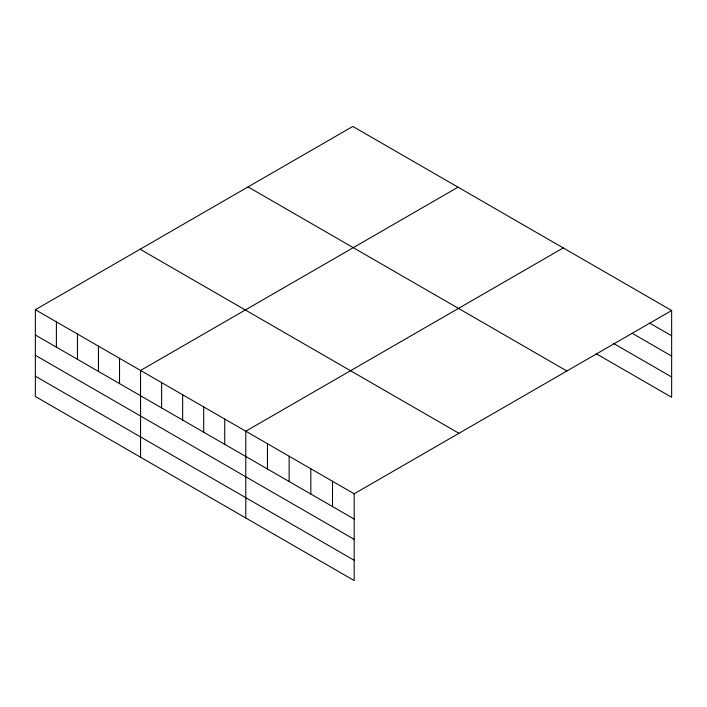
<?xml version="1.0" encoding="UTF-8"?>
<svg xmlns="http://www.w3.org/2000/svg" width="707" height="707" viewBox="0 0 707 707"><rect width="100%" height="100%" fill="white"/><g stroke="black" fill="none" stroke-linecap="round" stroke-linejoin="round"><path stroke-width="1.06" d="M671.65 310.514L352.811 126.429L35.35 309.719L35.35 396.486L354.189 580.571L354.189 493.795L671.65 310.514L671.65 397.281L596.24 353.747M458.03 187.178L140.569 370.459L140.569 457.235M563.249 247.927L245.78 431.208L245.78 517.984M649.972 323.276L671.65 335.79M632.058 333.227L671.65 356.089M613.208 343.248L671.65 376.99M248.051 186.913L566.89 370.998M140.11 249.235L458.949 433.311M35.35 309.719L354.189 493.795M35.35 335.003L354.189 519.079M35.35 355.294L354.189 539.37M35.35 376.195L354.189 560.28M332.511 481.281L332.511 506.566M310.824 468.759L310.824 494.043M289.145 456.245L289.145 481.529M267.467 443.722L267.467 469.006M224.738 419.057L224.738 444.341M203.696 406.914L203.696 432.189M182.653 394.762L182.653 420.046M161.611 382.611L161.611 407.895M119.527 358.316L119.527 383.601M98.476 346.165L98.476 371.449M77.434 334.013L77.434 359.297M56.392 321.862L56.392 347.146"/></g></svg>
